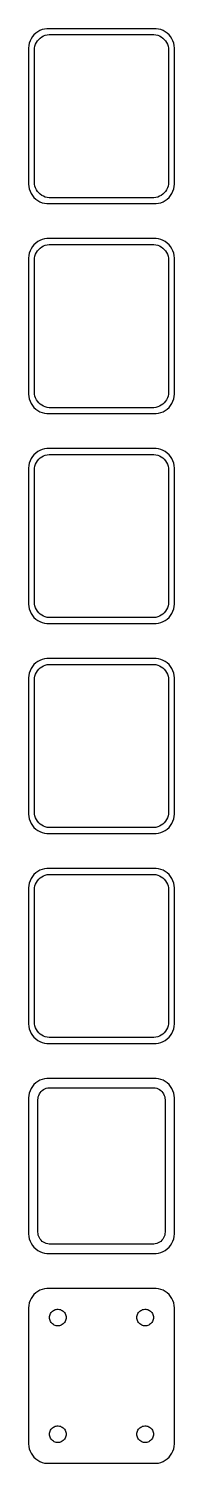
# Model space of a CAD drawing. Header units: metres. Extents: x -19 to 19, y 788 to 1588.
# Drawn here: x -18.8 to 18.8, y 787.5 to 1156.5 of the extents above; entities that cross this region are included whole.
import ezdxf

# ---------------------------------------------------------------- set-up
doc = ezdxf.new("R2010")
doc.units = ezdxf.units.M

msp = doc.modelspace()

# ---------------------------------------------------------------- linework, layer by layer
for p, q in [((-17.3948, 1154.92), (-17.7951, 1154.44)), ((-16.9371, 1155.35), (-17.3948, 1154.92)), ((-16.4291, 1155.72), (-16.9371, 1155.35)), ((-15.8789, 1156.02), (-16.4291, 1155.72)), ((-15.2951, 1156.26), (-15.8789, 1156.02)), ((-14.6869, 1156.41), (-15.2951, 1156.26)), ((-14.0639, 1156.49), (-14.6869, 1156.41)), ((-14.4861, 1154.8), (-13.9995, 1154.93)), ((14.0639, 1156.49), (-14.0639, 1156.49)), ((-13.9995, 1154.93), (-13.5012, 1154.99)), ((-13.5012, 1154.99), (13.5012, 1154.99)), ((13.5012, 1154.99), (13.9995, 1154.93)), ((13.9995, 1154.93), (14.4861, 1154.8)), ((14.6869, 1156.41), (14.0639, 1156.49)), ((15.2951, 1156.26), (14.6869, 1156.41)), ((15.8789, 1156.02), (15.2951, 1156.26)), ((16.4291, 1155.72), (15.8789, 1156.02)), ((16.9371, 1155.35), (16.4291, 1155.72)), ((17.3948, 1154.92), (16.9371, 1155.35)), ((17.7951, 1154.44), (17.3948, 1154.92)), ((-18.7106, 1152.13), (-18.75, 1151.5)), ((-18.75, 1151.5), (-18.75, 1116.5)), ((-18.5929, 1152.74), (-18.7106, 1152.13)), ((-18.3989, 1153.34), (-18.5929, 1152.74)), ((-18.1315, 1153.91), (-18.3989, 1153.34)), ((-17.7951, 1154.44), (-18.1315, 1153.91)), ((-17.25, 1151), (-17.2184, 1151.5)), ((-17.2184, 1151.5), (-17.1243, 1151.99)), ((-17.1243, 1151.99), (-16.9691, 1152.47)), ((-16.9691, 1152.47), (-16.7552, 1152.93)), ((-16.7552, 1152.93), (-16.4861, 1153.35)), ((-16.4861, 1153.35), (-16.1659, 1153.74)), ((-16.1659, 1153.74), (-15.7997, 1154.08)), ((-15.7997, 1154.08), (-15.3933, 1154.38)), ((-15.3933, 1154.38), (-14.9531, 1154.62)), ((-14.9531, 1154.62), (-14.4861, 1154.8)), ((14.4861, 1154.8), (14.9531, 1154.62)), ((14.9531, 1154.62), (15.3933, 1154.38)), ((15.3933, 1154.38), (15.7997, 1154.08)), ((15.7997, 1154.08), (16.1659, 1153.74)), ((16.1659, 1153.74), (16.4861, 1153.35)), ((16.4861, 1153.35), (16.7552, 1152.93)), ((16.7552, 1152.93), (16.9691, 1152.47)), ((16.9691, 1152.47), (17.1243, 1151.99)), ((17.1243, 1151.99), (17.2184, 1151.5)), ((17.2184, 1151.5), (17.25, 1151)), ((18.1315, 1153.91), (17.7951, 1154.44)), ((18.3989, 1153.34), (18.1315, 1153.91)), ((18.5929, 1152.74), (18.3989, 1153.34)), ((18.7106, 1152.13), (18.5929, 1152.74)), ((18.75, 1151.5), (18.7106, 1152.13)), ((18.75, 1116.5), (18.75, 1151.5)), ((-17.25, 1117), (-17.25, 1151)), ((17.25, 1151), (17.25, 1117)), ((-18.75, 1116.5), (-18.7106, 1115.87)), ((-18.7106, 1115.87), (-18.5929, 1115.26)), ((-18.5929, 1115.26), (-18.3989, 1114.66)), ((-18.3989, 1114.66), (-18.1315, 1114.09)), ((-17.2184, 1116.5), (-17.25, 1117)), ((-17.1243, 1116.01), (-17.2184, 1116.5)), ((-16.9691, 1115.53), (-17.1243, 1116.01)), ((-16.7552, 1115.07), (-16.9691, 1115.53)), ((-16.4861, 1114.65), (-16.7552, 1115.07)), ((-16.1659, 1114.26), (-16.4861, 1114.65)), ((16.4861, 1114.65), (16.1659, 1114.26)), ((16.7552, 1115.07), (16.4861, 1114.65)), ((16.9691, 1115.53), (16.7552, 1115.07)), ((17.1243, 1116.01), (16.9691, 1115.53)), ((17.2184, 1116.5), (17.1243, 1116.01)), ((17.25, 1117), (17.2184, 1116.5)), ((18.1315, 1114.09), (18.3989, 1114.66)), ((18.3989, 1114.66), (18.5929, 1115.26)), ((18.5929, 1115.26), (18.7106, 1115.87)), ((18.7106, 1115.87), (18.75, 1116.5)), ((-18.1315, 1114.09), (-17.7951, 1113.56)), ((-17.7951, 1113.56), (-17.3948, 1113.08)), ((-17.3948, 1113.08), (-16.9371, 1112.65)), ((-16.9371, 1112.65), (-16.4291, 1112.28)), ((-16.4291, 1112.28), (-15.8789, 1111.98)), ((-15.7997, 1113.92), (-16.1659, 1114.26)), ((-15.8789, 1111.98), (-15.2951, 1111.74)), ((-15.3933, 1113.62), (-15.7997, 1113.92)), ((-14.9531, 1113.38), (-15.3933, 1113.62)), ((-15.2951, 1111.74), (-14.6869, 1111.59)), ((-14.4861, 1113.2), (-14.9531, 1113.38)), ((-14.6869, 1111.59), (-14.0639, 1111.51)), ((-13.9995, 1113.07), (-14.4861, 1113.2)), ((-14.0639, 1111.51), (14.0639, 1111.51)), ((-13.5012, 1113.01), (-13.9995, 1113.07)), ((13.5012, 1113.01), (-13.5012, 1113.01)), ((13.9995, 1113.07), (13.5012, 1113.01)), ((14.4861, 1113.2), (13.9995, 1113.07)), ((14.0639, 1111.51), (14.6869, 1111.59)), ((14.9531, 1113.38), (14.4861, 1113.2)), ((14.6869, 1111.59), (15.2951, 1111.74)), ((15.3933, 1113.62), (14.9531, 1113.38)), ((15.2951, 1111.74), (15.8789, 1111.98)), ((15.7997, 1113.92), (15.3933, 1113.62)), ((16.1659, 1114.26), (15.7997, 1113.92)), ((15.8789, 1111.98), (16.4291, 1112.28)), ((16.4291, 1112.28), (16.9371, 1112.65)), ((16.9371, 1112.65), (17.3948, 1113.08)), ((17.3948, 1113.08), (17.7951, 1113.56)), ((17.7951, 1113.56), (18.1315, 1114.09)), ((-18.1315, 1099.91), (-18.3989, 1099.34)), ((-17.7951, 1100.44), (-18.1315, 1099.91)), ((-17.3948, 1100.92), (-17.7951, 1100.44)), ((-16.9371, 1101.35), (-17.3948, 1100.92)), ((-16.4291, 1101.72), (-16.9371, 1101.35)), ((-16.4861, 1099.35), (-16.1659, 1099.74)), ((-15.8789, 1102.02), (-16.4291, 1101.72)), ((-16.1659, 1099.74), (-15.7997, 1100.08)), ((-15.2951, 1102.26), (-15.8789, 1102.02)), ((-15.7997, 1100.08), (-15.3933, 1100.38)), ((-15.3933, 1100.38), (-14.9531, 1100.62)), ((-14.6869, 1102.41), (-15.2951, 1102.26)), ((-14.9531, 1100.62), (-14.4861, 1100.8)), ((-14.0639, 1102.49), (-14.6869, 1102.41)), ((-14.4861, 1100.8), (-13.9995, 1100.93)), ((14.0639, 1102.49), (-14.0639, 1102.49)), ((-13.9995, 1100.93), (-13.5012, 1100.99)), ((-13.5012, 1100.99), (13.5012, 1100.99)), ((13.5012, 1100.99), (13.9995, 1100.93)), ((13.9995, 1100.93), (14.4861, 1100.8)), ((14.6869, 1102.41), (14.0639, 1102.49)), ((14.4861, 1100.8), (14.9531, 1100.62)), ((15.2951, 1102.26), (14.6869, 1102.41)), ((14.9531, 1100.62), (15.3933, 1100.38)), ((15.8789, 1102.02), (15.2951, 1102.26)), ((15.3933, 1100.38), (15.7997, 1100.08)), ((15.7997, 1100.08), (16.1659, 1099.74)), ((16.4291, 1101.72), (15.8789, 1102.02)), ((16.1659, 1099.74), (16.4861, 1099.35)), ((16.9371, 1101.35), (16.4291, 1101.72)), ((17.3948, 1100.92), (16.9371, 1101.35)), ((17.7951, 1100.44), (17.3948, 1100.92)), ((18.1315, 1099.91), (17.7951, 1100.44)), ((18.3989, 1099.34), (18.1315, 1099.91)), ((-18.7106, 1098.13), (-18.75, 1097.5)), ((-18.75, 1097.5), (-18.75, 1062.5)), ((-18.5929, 1098.74), (-18.7106, 1098.13)), ((-18.3989, 1099.34), (-18.5929, 1098.74)), ((-17.25, 1097), (-17.2184, 1097.5)), ((-17.25, 1063), (-17.25, 1097)), ((-17.2184, 1097.5), (-17.1243, 1097.99)), ((-17.1243, 1097.99), (-16.9691, 1098.47)), ((-16.9691, 1098.47), (-16.7552, 1098.93)), ((-16.7552, 1098.93), (-16.4861, 1099.35)), ((16.4861, 1099.35), (16.7552, 1098.93)), ((16.7552, 1098.93), (16.9691, 1098.47)), ((16.9691, 1098.47), (17.1243, 1097.99)), ((17.1243, 1097.99), (17.2184, 1097.5)), ((17.2184, 1097.5), (17.25, 1097)), ((17.25, 1097), (17.25, 1063)), ((18.5929, 1098.74), (18.3989, 1099.34)), ((18.7106, 1098.13), (18.5929, 1098.74)), ((18.75, 1097.5), (18.7106, 1098.13)), ((18.75, 1062.5), (18.75, 1097.5)), ((-17.2184, 1062.5), (-17.25, 1063)), ((17.25, 1063), (17.2184, 1062.5)), ((-18.75, 1062.5), (-18.7106, 1061.87)), ((-18.7106, 1061.87), (-18.5929, 1061.26)), ((-18.5929, 1061.26), (-18.3989, 1060.66)), ((-18.3989, 1060.66), (-18.1315, 1060.09)), ((-18.1315, 1060.09), (-17.7951, 1059.56)), ((-17.7951, 1059.56), (-17.3948, 1059.08)), ((-17.3948, 1059.08), (-16.9371, 1058.65)), ((-17.1243, 1062.01), (-17.2184, 1062.5)), ((-16.9691, 1061.53), (-17.1243, 1062.01)), ((-16.7552, 1061.07), (-16.9691, 1061.53)), ((-16.4861, 1060.65), (-16.7552, 1061.07)), ((-16.1659, 1060.26), (-16.4861, 1060.65)), ((-15.7997, 1059.92), (-16.1659, 1060.26)), ((-15.3933, 1059.62), (-15.7997, 1059.92)), ((-14.9531, 1059.38), (-15.3933, 1059.62)), ((-14.4861, 1059.2), (-14.9531, 1059.38)), ((-13.9995, 1059.07), (-14.4861, 1059.2)), ((-13.5012, 1059.01), (-13.9995, 1059.07)), ((13.5012, 1059.01), (-13.5012, 1059.01)), ((13.9995, 1059.07), (13.5012, 1059.01)), ((14.4861, 1059.2), (13.9995, 1059.07)), ((14.9531, 1059.38), (14.4861, 1059.2)), ((15.3933, 1059.62), (14.9531, 1059.38)), ((15.7997, 1059.92), (15.3933, 1059.62)), ((16.1659, 1060.26), (15.7997, 1059.92)), ((16.4861, 1060.65), (16.1659, 1060.26)), ((16.7552, 1061.07), (16.4861, 1060.65)), ((16.9691, 1061.53), (16.7552, 1061.07)), ((16.9371, 1058.65), (17.3948, 1059.08)), ((17.1243, 1062.01), (16.9691, 1061.53)), ((17.2184, 1062.5), (17.1243, 1062.01)), ((17.3948, 1059.08), (17.7951, 1059.56)), ((17.7951, 1059.56), (18.1315, 1060.09)), ((18.1315, 1060.09), (18.3989, 1060.66)), ((18.3989, 1060.66), (18.5929, 1061.26)), ((18.5929, 1061.26), (18.7106, 1061.87)), ((18.7106, 1061.87), (18.75, 1062.5)), ((-16.9371, 1058.65), (-16.4291, 1058.28)), ((-16.4291, 1058.28), (-15.8789, 1057.98)), ((-15.8789, 1057.98), (-15.2951, 1057.74)), ((-15.2951, 1057.74), (-14.6869, 1057.59)), ((-14.6869, 1057.59), (-14.0639, 1057.51)), ((-14.0639, 1057.51), (14.0639, 1057.51)), ((14.0639, 1057.51), (14.6869, 1057.59)), ((14.6869, 1057.59), (15.2951, 1057.74)), ((15.2951, 1057.74), (15.8789, 1057.98)), ((15.8789, 1057.98), (16.4291, 1058.28)), ((16.4291, 1058.28), (16.9371, 1058.65)), ((-15.8789, 1048.02), (-16.4291, 1047.72)), ((-15.2951, 1048.26), (-15.8789, 1048.02)), ((-14.6869, 1048.41), (-15.2951, 1048.26)), ((-14.0639, 1048.49), (-14.6869, 1048.41)), ((14.0639, 1048.49), (-14.0639, 1048.49)), ((14.6869, 1048.41), (14.0639, 1048.49)), ((15.2951, 1048.26), (14.6869, 1048.41)), ((15.8789, 1048.02), (15.2951, 1048.26)), ((16.4291, 1047.72), (15.8789, 1048.02)), ((-18.5929, 1044.74), (-18.7106, 1044.13)), ((-18.3989, 1045.34), (-18.5929, 1044.74)), ((-18.1315, 1045.91), (-18.3989, 1045.34)), ((-17.7951, 1046.44), (-18.1315, 1045.91)), ((-17.3948, 1046.92), (-17.7951, 1046.44)), ((-16.9371, 1047.35), (-17.3948, 1046.92)), ((-17.1243, 1043.99), (-16.9691, 1044.47)), ((-16.9691, 1044.47), (-16.7552, 1044.93)), ((-16.4291, 1047.72), (-16.9371, 1047.35)), ((-16.7552, 1044.93), (-16.4861, 1045.35)), ((-16.4861, 1045.35), (-16.1659, 1045.74)), ((-16.1659, 1045.74), (-15.7997, 1046.08)), ((-15.7997, 1046.08), (-15.3933, 1046.38)), ((-15.3933, 1046.38), (-14.9531, 1046.62)), ((-14.9531, 1046.62), (-14.4861, 1046.8)), ((-14.4861, 1046.8), (-13.9995, 1046.93)), ((-13.9995, 1046.93), (-13.5012, 1046.99)), ((-13.5012, 1046.99), (13.5012, 1046.99)), ((13.5012, 1046.99), (13.9995, 1046.93)), ((13.9995, 1046.93), (14.4861, 1046.8)), ((14.4861, 1046.8), (14.9531, 1046.62)), ((14.9531, 1046.62), (15.3933, 1046.38)), ((15.3933, 1046.38), (15.7997, 1046.08)), ((15.7997, 1046.08), (16.1659, 1045.74)), ((16.1659, 1045.74), (16.4861, 1045.35)), ((16.9371, 1047.35), (16.4291, 1047.72)), ((16.4861, 1045.35), (16.7552, 1044.93)), ((16.7552, 1044.93), (16.9691, 1044.47)), ((17.3948, 1046.92), (16.9371, 1047.35)), ((16.9691, 1044.47), (17.1243, 1043.99)), ((17.7951, 1046.44), (17.3948, 1046.92)), ((18.1315, 1045.91), (17.7951, 1046.44)), ((18.3989, 1045.34), (18.1315, 1045.91)), ((18.5929, 1044.74), (18.3989, 1045.34)), ((18.7106, 1044.13), (18.5929, 1044.74)), ((-18.7106, 1044.13), (-18.75, 1043.5)), ((-18.75, 1043.5), (-18.75, 1008.5)), ((-17.25, 1043), (-17.2184, 1043.5)), ((-17.25, 1009), (-17.25, 1043)), ((-17.2184, 1043.5), (-17.1243, 1043.99)), ((17.1243, 1043.99), (17.2184, 1043.5)), ((17.2184, 1043.5), (17.25, 1043)), ((17.25, 1043), (17.25, 1009)), ((18.75, 1043.5), (18.7106, 1044.13)), ((18.75, 1008.5), (18.75, 1043.5)), ((-18.75, 1008.5), (-18.7106, 1007.87)), ((-18.7106, 1007.87), (-18.5929, 1007.26)), ((-17.2184, 1008.5), (-17.25, 1009)), ((-17.1243, 1008.01), (-17.2184, 1008.5)), ((-16.9691, 1007.53), (-17.1243, 1008.01)), ((-16.7552, 1007.07), (-16.9691, 1007.53)), ((16.9691, 1007.53), (16.7552, 1007.07)), ((17.1243, 1008.01), (16.9691, 1007.53)), ((17.2184, 1008.5), (17.1243, 1008.01)), ((17.25, 1009), (17.2184, 1008.5)), ((18.5929, 1007.26), (18.7106, 1007.87)), ((18.7106, 1007.87), (18.75, 1008.5)), ((-18.5929, 1007.26), (-18.3989, 1006.66)), ((-18.3989, 1006.66), (-18.1315, 1006.09)), ((-18.1315, 1006.09), (-17.7951, 1005.56)), ((-17.7951, 1005.56), (-17.3948, 1005.08)), ((-17.3948, 1005.08), (-16.9371, 1004.65)), ((-16.9371, 1004.65), (-16.4291, 1004.28)), ((-16.4861, 1006.65), (-16.7552, 1007.07)), ((-16.1659, 1006.26), (-16.4861, 1006.65)), ((-16.4291, 1004.28), (-15.8789, 1003.98)), ((-15.7997, 1005.92), (-16.1659, 1006.26)), ((-15.8789, 1003.98), (-15.2951, 1003.74)), ((-15.3933, 1005.62), (-15.7997, 1005.92)), ((-14.9531, 1005.38), (-15.3933, 1005.62)), ((-15.2951, 1003.74), (-14.6869, 1003.59)), ((-14.4861, 1005.2), (-14.9531, 1005.38)), ((-13.9995, 1005.07), (-14.4861, 1005.2)), ((-13.5012, 1005.01), (-13.9995, 1005.07)), ((13.5012, 1005.01), (-13.5012, 1005.01)), ((13.9995, 1005.07), (13.5012, 1005.01)), ((14.4861, 1005.2), (13.9995, 1005.07)), ((14.9531, 1005.38), (14.4861, 1005.2)), ((14.6869, 1003.59), (15.2951, 1003.74)), ((15.3933, 1005.62), (14.9531, 1005.38)), ((15.2951, 1003.74), (15.8789, 1003.98)), ((15.7997, 1005.92), (15.3933, 1005.62)), ((16.1659, 1006.26), (15.7997, 1005.92)), ((15.8789, 1003.98), (16.4291, 1004.28)), ((16.4861, 1006.65), (16.1659, 1006.26)), ((16.4291, 1004.28), (16.9371, 1004.65)), ((16.7552, 1007.07), (16.4861, 1006.65)), ((16.9371, 1004.65), (17.3948, 1005.08)), ((17.3948, 1005.08), (17.7951, 1005.56)), ((17.7951, 1005.56), (18.1315, 1006.09)), ((18.1315, 1006.09), (18.3989, 1006.66)), ((18.3989, 1006.66), (18.5929, 1007.26)), ((-14.6869, 1003.59), (-14.0639, 1003.51)), ((-14.0639, 1003.51), (14.0639, 1003.51)), ((14.0639, 1003.51), (14.6869, 1003.59)), ((-17.3948, 992.923), (-17.7951, 992.439)), ((-16.9371, 993.353), (-17.3948, 992.923)), ((-16.4291, 993.722), (-16.9371, 993.353)), ((-15.8789, 994.024), (-16.4291, 993.722)), ((-15.2951, 994.255), (-15.8789, 994.024)), ((-15.3933, 992.377), (-14.9531, 992.619)), ((-14.6869, 994.411), (-15.2951, 994.255)), ((-14.9531, 992.619), (-14.4861, 992.804)), ((-14.0639, 994.49), (-14.6869, 994.411)), ((-14.4861, 992.804), (-13.9995, 992.929)), ((14.0639, 994.49), (-14.0639, 994.49)), ((-13.9995, 992.929), (-13.5012, 992.992)), ((-13.5012, 992.992), (13.5012, 992.992)), ((13.5012, 992.992), (13.9995, 992.929)), ((13.9995, 992.929), (14.4861, 992.804)), ((14.6869, 994.411), (14.0639, 994.49)), ((14.4861, 992.804), (14.9531, 992.619)), ((15.2951, 994.255), (14.6869, 994.411)), ((14.9531, 992.619), (15.3933, 992.377)), ((15.8789, 994.024), (15.2951, 994.255)), ((16.4291, 993.722), (15.8789, 994.024)), ((16.9371, 993.353), (16.4291, 993.722)), ((17.3948, 992.923), (16.9371, 993.353)), ((17.7951, 992.439), (17.3948, 992.923)), ((-18.7106, 990.127), (-18.75, 989.5)), ((-18.75, 989.5), (-18.75, 954.5)), ((-18.5929, 990.743), (-18.7106, 990.127)), ((-18.3989, 991.341), (-18.5929, 990.743)), ((-18.1315, 991.909), (-18.3989, 991.341)), ((-17.7951, 992.439), (-18.1315, 991.909)), ((-17.25, 989), (-17.2184, 989.501)), ((-17.25, 955), (-17.25, 989)), ((-17.2184, 989.501), (-17.1243, 989.995)), ((-17.1243, 989.995), (-16.9691, 990.472)), ((-16.9691, 990.472), (-16.7552, 990.927)), ((-16.7552, 990.927), (-16.4861, 991.351)), ((-16.4861, 991.351), (-16.1659, 991.738)), ((-16.1659, 991.738), (-15.7997, 992.082)), ((-15.7997, 992.082), (-15.3933, 992.377)), ((15.3933, 992.377), (15.7997, 992.082)), ((15.7997, 992.082), (16.1659, 991.738)), ((16.1659, 991.738), (16.4861, 991.351)), ((16.4861, 991.351), (16.7552, 990.927)), ((16.7552, 990.927), (16.9691, 990.472)), ((16.9691, 990.472), (17.1243, 989.995)), ((17.1243, 989.995), (17.2184, 989.501)), ((17.2184, 989.501), (17.25, 989)), ((17.25, 989), (17.25, 955)), ((18.1315, 991.909), (17.7951, 992.439)), ((18.3989, 991.341), (18.1315, 991.909)), ((18.5929, 990.743), (18.3989, 991.341)), ((18.7106, 990.127), (18.5929, 990.743)), ((18.75, 989.5), (18.7106, 990.127)), ((18.75, 954.5), (18.75, 989.5)), ((-18.75, 954.5), (-18.7106, 953.873)), ((-18.7106, 953.873), (-18.5929, 953.257)), ((-18.5929, 953.257), (-18.3989, 952.659)), ((-18.3989, 952.659), (-18.1315, 952.091)), ((-18.1315, 952.091), (-17.7951, 951.561)), ((-17.2184, 954.499), (-17.25, 955)), ((-17.1243, 954.005), (-17.2184, 954.499)), ((-16.9691, 953.528), (-17.1243, 954.005)), ((-16.7552, 953.073), (-16.9691, 953.528)), ((-16.4861, 952.649), (-16.7552, 953.073)), ((-16.1659, 952.262), (-16.4861, 952.649)), ((-15.7997, 951.918), (-16.1659, 952.262)), ((16.1659, 952.262), (15.7997, 951.918)), ((16.4861, 952.649), (16.1659, 952.262)), ((16.7552, 953.073), (16.4861, 952.649)), ((16.9691, 953.528), (16.7552, 953.073)), ((17.1243, 954.005), (16.9691, 953.528)), ((17.2184, 954.499), (17.1243, 954.005)), ((17.25, 955), (17.2184, 954.499)), ((17.7951, 951.561), (18.1315, 952.091)), ((18.1315, 952.091), (18.3989, 952.659)), ((18.3989, 952.659), (18.5929, 953.257)), ((18.5929, 953.257), (18.7106, 953.873)), ((18.7106, 953.873), (18.75, 954.5)), ((-17.7951, 951.561), (-17.3948, 951.077)), ((-17.3948, 951.077), (-16.9371, 950.647)), ((-16.9371, 950.647), (-16.4291, 950.278)), ((-16.4291, 950.278), (-15.8789, 949.976)), ((-15.8789, 949.976), (-15.2951, 949.745)), ((-15.3933, 951.623), (-15.7997, 951.918)), ((-14.9531, 951.381), (-15.3933, 951.623)), ((-15.2951, 949.745), (-14.6869, 949.589)), ((-14.4861, 951.196), (-14.9531, 951.381)), ((-14.6869, 949.589), (-14.0639, 949.51)), ((-13.9995, 951.071), (-14.4861, 951.196)), ((-14.0639, 949.51), (14.0639, 949.51)), ((-13.5012, 951.008), (-13.9995, 951.071)), ((13.5012, 951.008), (-13.5012, 951.008)), ((13.9995, 951.071), (13.5012, 951.008)), ((14.4861, 951.196), (13.9995, 951.071)), ((14.0639, 949.51), (14.6869, 949.589)), ((14.9531, 951.381), (14.4861, 951.196)), ((14.6869, 949.589), (15.2951, 949.745)), ((15.3933, 951.623), (14.9531, 951.381)), ((15.2951, 949.745), (15.8789, 949.976)), ((15.7997, 951.918), (15.3933, 951.623)), ((15.8789, 949.976), (16.4291, 950.278)), ((16.4291, 950.278), (16.9371, 950.647)), ((16.9371, 950.647), (17.3948, 951.077)), ((17.3948, 951.077), (17.7951, 951.561)), ((-18.3989, 937.341), (-18.5929, 936.743)), ((-18.1315, 937.909), (-18.3989, 937.341)), ((-17.7951, 938.439), (-18.1315, 937.909)), ((-17.3948, 938.923), (-17.7951, 938.439)), ((-16.9371, 939.353), (-17.3948, 938.923)), ((-16.4291, 939.722), (-16.9371, 939.353)), ((-16.7552, 936.927), (-16.4861, 937.351)), ((-16.4861, 937.351), (-16.1659, 937.738)), ((-15.8789, 940.024), (-16.4291, 939.722)), ((-16.1659, 937.738), (-15.7997, 938.082)), ((-15.2951, 940.255), (-15.8789, 940.024)), ((-15.7997, 938.082), (-15.3933, 938.377)), ((-15.3933, 938.377), (-14.9531, 938.619)), ((-14.6869, 940.411), (-15.2951, 940.255)), ((-14.9531, 938.619), (-14.4861, 938.804)), ((-14.0639, 940.49), (-14.6869, 940.411)), ((-14.4861, 938.804), (-13.9995, 938.929)), ((14.0639, 940.49), (-14.0639, 940.49)), ((-13.9995, 938.929), (-13.5012, 938.992)), ((-13.5012, 938.992), (13.5012, 938.992)), ((13.5012, 938.992), (13.9995, 938.929)), ((13.9995, 938.929), (14.4861, 938.804)), ((14.6869, 940.411), (14.0639, 940.49)), ((14.4861, 938.804), (14.9531, 938.619)), ((15.2951, 940.255), (14.6869, 940.411)), ((14.9531, 938.619), (15.3933, 938.377)), ((15.8789, 940.024), (15.2951, 940.255)), ((15.3933, 938.377), (15.7997, 938.082)), ((15.7997, 938.082), (16.1659, 937.738)), ((16.4291, 939.722), (15.8789, 940.024)), ((16.1659, 937.738), (16.4861, 937.351)), ((16.9371, 939.353), (16.4291, 939.722)), ((16.4861, 937.351), (16.7552, 936.927)), ((17.3948, 938.923), (16.9371, 939.353)), ((17.7951, 938.439), (17.3948, 938.923)), ((18.1315, 937.909), (17.7951, 938.439)), ((18.3989, 937.341), (18.1315, 937.909)), ((18.5929, 936.743), (18.3989, 937.341)), ((-18.7106, 936.127), (-18.75, 935.5)), ((-18.75, 935.5), (-18.75, 900.5)), ((-18.5929, 936.743), (-18.7106, 936.127)), ((-17.25, 935), (-17.2184, 935.501)), ((-17.25, 901), (-17.25, 935)), ((-17.2184, 935.501), (-17.1243, 935.995)), ((-17.1243, 935.995), (-16.9691, 936.472)), ((-16.9691, 936.472), (-16.7552, 936.927)), ((16.7552, 936.927), (16.9691, 936.472)), ((16.9691, 936.472), (17.1243, 935.995)), ((17.1243, 935.995), (17.2184, 935.501)), ((17.2184, 935.501), (17.25, 935)), ((17.25, 935), (17.25, 901)), ((18.7106, 936.127), (18.5929, 936.743)), ((18.75, 935.5), (18.7106, 936.127)), ((18.75, 900.5), (18.75, 935.5)), ((-18.75, 900.5), (-18.7106, 899.873)), ((-17.2184, 900.499), (-17.25, 901)), ((-17.1243, 900.005), (-17.2184, 900.499)), ((17.2184, 900.499), (17.1243, 900.005)), ((17.25, 901), (17.2184, 900.499)), ((18.7106, 899.873), (18.75, 900.5)), ((-18.7106, 899.873), (-18.5929, 899.257)), ((-18.5929, 899.257), (-18.3989, 898.659)), ((-18.3989, 898.659), (-18.1315, 898.091)), ((-18.1315, 898.091), (-17.7951, 897.561)), ((-17.7951, 897.561), (-17.3948, 897.077)), ((-17.3948, 897.077), (-16.9371, 896.647)), ((-16.9691, 899.528), (-17.1243, 900.005)), ((-16.7552, 899.073), (-16.9691, 899.528)), ((-16.9371, 896.647), (-16.4291, 896.278)), ((-16.4861, 898.649), (-16.7552, 899.073)), ((-16.1659, 898.262), (-16.4861, 898.649)), ((-15.7997, 897.918), (-16.1659, 898.262)), ((-15.3933, 897.623), (-15.7997, 897.918)), ((-14.9531, 897.381), (-15.3933, 897.623)), ((-14.4861, 897.196), (-14.9531, 897.381)), ((-13.9995, 897.071), (-14.4861, 897.196)), ((-13.5012, 897.008), (-13.9995, 897.071)), ((13.5012, 897.008), (-13.5012, 897.008)), ((13.9995, 897.071), (13.5012, 897.008)), ((14.4861, 897.196), (13.9995, 897.071)), ((14.9531, 897.381), (14.4861, 897.196)), ((15.3933, 897.623), (14.9531, 897.381)), ((15.7997, 897.918), (15.3933, 897.623)), ((16.1659, 898.262), (15.7997, 897.918)), ((16.4861, 898.649), (16.1659, 898.262)), ((16.4291, 896.278), (16.9371, 896.647)), ((16.7552, 899.073), (16.4861, 898.649)), ((16.9691, 899.528), (16.7552, 899.073)), ((16.9371, 896.647), (17.3948, 897.077)), ((17.1243, 900.005), (16.9691, 899.528)), ((17.3948, 897.077), (17.7951, 897.561)), ((17.7951, 897.561), (18.1315, 898.091)), ((18.1315, 898.091), (18.3989, 898.659)), ((18.3989, 898.659), (18.5929, 899.257)), ((18.5929, 899.257), (18.7106, 899.873)), ((-16.4291, 896.278), (-15.8789, 895.976)), ((-15.8789, 895.976), (-15.2951, 895.745)), ((-15.2951, 895.745), (-14.6869, 895.589)), ((-14.6869, 895.589), (-14.0639, 895.51)), ((-14.0639, 895.51), (14.0639, 895.51)), ((14.0639, 895.51), (14.6869, 895.589)), ((14.6869, 895.589), (15.2951, 895.745)), ((15.2951, 895.745), (15.8789, 895.976)), ((15.8789, 895.976), (16.4291, 896.278)), ((-16.4291, 885.722), (-16.9371, 885.353)), ((-15.8789, 886.024), (-16.4291, 885.722)), ((-15.2951, 886.255), (-15.8789, 886.024)), ((-14.6869, 886.411), (-15.2951, 886.255)), ((-14.0639, 886.49), (-14.6869, 886.411)), ((14.0639, 886.49), (-14.0639, 886.49)), ((14.6869, 886.411), (14.0639, 886.49)), ((15.2951, 886.255), (14.6869, 886.411)), ((15.8789, 886.024), (15.2951, 886.255)), ((16.4291, 885.722), (15.8789, 886.024)), ((16.9371, 885.353), (16.4291, 885.722)), ((-18.7106, 882.127), (-18.75, 881.5)), ((-18.5929, 882.743), (-18.7106, 882.127)), ((-18.3989, 883.341), (-18.5929, 882.743)), ((-18.1315, 883.909), (-18.3989, 883.341)), ((-17.7951, 884.439), (-18.1315, 883.909)), ((-17.3948, 884.923), (-17.7951, 884.439)), ((-16.9371, 885.353), (-17.3948, 884.923)), ((-16.2651, 881.774), (-16.1443, 882.146)), ((-16.1443, 882.146), (-15.9779, 882.5)), ((-15.9779, 882.5), (-15.7684, 882.83)), ((-15.7684, 882.83), (-15.5192, 883.131)), ((-15.5192, 883.131), (-15.2342, 883.399)), ((-15.2342, 883.399), (-14.918, 883.628)), ((-14.918, 883.628), (-14.5754, 883.817)), ((-14.5754, 883.817), (-14.2119, 883.961)), ((-14.2119, 883.961), (-13.8333, 884.058)), ((-13.8333, 884.058), (-13.4454, 884.107)), ((-13.4454, 884.107), (13.4454, 884.107)), ((13.4454, 884.107), (13.8333, 884.058)), ((13.8333, 884.058), (14.2119, 883.961)), ((14.2119, 883.961), (14.5754, 883.817)), ((14.5754, 883.817), (14.918, 883.628)), ((14.918, 883.628), (15.2342, 883.399)), ((15.2342, 883.399), (15.5192, 883.131)), ((15.5192, 883.131), (15.7684, 882.83)), ((15.7684, 882.83), (15.9779, 882.5)), ((15.9779, 882.5), (16.1443, 882.146)), ((16.1443, 882.146), (16.2651, 881.774)), ((17.3948, 884.923), (16.9371, 885.353)), ((17.7951, 884.439), (17.3948, 884.923)), ((18.1315, 883.909), (17.7951, 884.439)), ((18.3989, 883.341), (18.1315, 883.909)), ((18.5929, 882.743), (18.3989, 883.341)), ((18.7106, 882.127), (18.5929, 882.743)), ((18.75, 881.5), (18.7106, 882.127)), ((-18.75, 881.5), (-18.75, 846.5)), ((-16.3629, 881), (-16.3384, 881.39)), ((-16.3629, 847), (-16.3629, 881)), ((-16.3384, 881.39), (-16.2651, 881.774)), ((16.2651, 881.774), (16.3384, 881.39)), ((16.3384, 881.39), (16.3629, 881)), ((16.3629, 881), (16.3629, 847)), ((18.75, 846.5), (18.75, 881.5)), ((-18.75, 846.5), (-18.7106, 845.873)), ((-18.7106, 845.873), (-18.5929, 845.257)), ((-18.5929, 845.257), (-18.3989, 844.659)), ((-16.3384, 846.61), (-16.3629, 847)), ((-16.2651, 846.226), (-16.3384, 846.61)), ((-16.1443, 845.854), (-16.2651, 846.226)), ((-15.9779, 845.5), (-16.1443, 845.854)), ((-15.7684, 845.17), (-15.9779, 845.5)), ((-15.5192, 844.869), (-15.7684, 845.17)), ((15.7684, 845.17), (15.5192, 844.869)), ((15.9779, 845.5), (15.7684, 845.17)), ((16.1443, 845.854), (15.9779, 845.5)), ((16.2651, 846.226), (16.1443, 845.854)), ((16.3384, 846.61), (16.2651, 846.226)), ((16.3629, 847), (16.3384, 846.61)), ((18.3989, 844.659), (18.5929, 845.257)), ((18.5929, 845.257), (18.7106, 845.873)), ((18.7106, 845.873), (18.75, 846.5)), ((-18.3989, 844.659), (-18.1315, 844.091)), ((-18.1315, 844.091), (-17.7951, 843.561)), ((-17.7951, 843.561), (-17.3948, 843.077)), ((-17.3948, 843.077), (-16.9371, 842.647)), ((-16.9371, 842.647), (-16.4291, 842.278)), ((-16.4291, 842.278), (-15.8789, 841.976)), ((-15.8789, 841.976), (-15.2951, 841.745)), ((-15.2342, 844.601), (-15.5192, 844.869)), ((-15.2951, 841.745), (-14.6869, 841.589)), ((-14.918, 844.372), (-15.2342, 844.601)), ((-14.5754, 844.183), (-14.918, 844.372)), ((-14.6869, 841.589), (-14.0639, 841.51)), ((-14.2119, 844.039), (-14.5754, 844.183)), ((-13.8333, 843.942), (-14.2119, 844.039)), ((-14.0639, 841.51), (14.0639, 841.51)), ((-13.4454, 843.893), (-13.8333, 843.942)), ((13.4454, 843.893), (-13.4454, 843.893)), ((13.8333, 843.942), (13.4454, 843.893)), ((14.2119, 844.039), (13.8333, 843.942)), ((14.0639, 841.51), (14.6869, 841.589)), ((14.5754, 844.183), (14.2119, 844.039)), ((14.918, 844.372), (14.5754, 844.183)), ((14.6869, 841.589), (15.2951, 841.745)), ((15.2342, 844.601), (14.918, 844.372)), ((15.5192, 844.869), (15.2342, 844.601)), ((15.2951, 841.745), (15.8789, 841.976)), ((15.8789, 841.976), (16.4291, 842.278)), ((16.4291, 842.278), (16.9371, 842.647)), ((16.9371, 842.647), (17.3948, 843.077)), ((17.3948, 843.077), (17.7951, 843.561)), ((17.7951, 843.561), (18.1315, 844.091)), ((18.1315, 844.091), (18.3989, 844.659)), ((-17.7951, 830.439), (-18.1315, 829.909)), ((-17.3948, 830.923), (-17.7951, 830.439)), ((-16.9371, 831.353), (-17.3948, 830.923)), ((-16.4291, 831.722), (-16.9371, 831.353)), ((-15.8789, 832.024), (-16.4291, 831.722)), ((-15.2951, 832.255), (-15.8789, 832.024)), ((-14.6869, 832.411), (-15.2951, 832.255)), ((-14.0639, 832.49), (-14.6869, 832.411)), ((14.0639, 832.49), (-14.0639, 832.49)), ((14.6869, 832.411), (14.0639, 832.49)), ((15.2951, 832.255), (14.6869, 832.411)), ((15.8789, 832.024), (15.2951, 832.255)), ((16.4291, 831.722), (15.8789, 832.024)), ((16.9371, 831.353), (16.4291, 831.722)), ((17.3948, 830.923), (16.9371, 831.353)), ((17.7951, 830.439), (17.3948, 830.923)), ((18.1315, 829.909), (17.7951, 830.439)), ((-18.7106, 828.127), (-18.75, 827.5)), ((-18.75, 827.5), (-18.75, 792.5)), ((-18.5929, 828.743), (-18.7106, 828.127)), ((-18.3989, 829.341), (-18.5929, 828.743)), ((-18.1315, 829.909), (-18.3989, 829.341)), ((-12.8065, 826.462), (-12.6111, 826.645)), ((-12.6111, 826.645), (-12.3941, 826.803)), ((-12.3941, 826.803), (-12.1591, 826.932)), ((-12.1591, 826.932), (-11.9098, 827.031)), ((-11.9098, 827.031), (-11.6501, 827.097)), ((-11.6501, 827.097), (-11.3841, 827.131)), ((-11.3841, 827.131), (-11.1159, 827.131)), ((-11.1159, 827.131), (-10.8499, 827.097)), ((-10.8499, 827.097), (-10.5901, 827.031)), ((-10.5901, 827.031), (-10.3408, 826.932)), ((-10.3408, 826.932), (-10.1059, 826.803)), ((-10.1059, 826.803), (-9.8889, 826.645)), ((-9.8889, 826.645), (-9.6934, 826.462)), ((9.6934, 826.462), (9.8889, 826.645)), ((9.8889, 826.645), (10.1059, 826.803)), ((10.1059, 826.803), (10.3408, 826.932)), ((10.3408, 826.932), (10.5901, 827.031)), ((10.5901, 827.031), (10.8499, 827.097)), ((10.8499, 827.097), (11.1159, 827.131)), ((11.1159, 827.131), (11.3841, 827.131)), ((11.3841, 827.131), (11.6501, 827.097)), ((11.6501, 827.097), (11.9098, 827.031)), ((11.9098, 827.031), (12.1591, 826.932)), ((12.1591, 826.932), (12.3941, 826.803)), ((12.3941, 826.803), (12.6111, 826.645)), ((12.6111, 826.645), (12.8065, 826.462)), ((18.3989, 829.341), (18.1315, 829.909)), ((18.5929, 828.743), (18.3989, 829.341)), ((18.7106, 828.127), (18.5929, 828.743)), ((18.75, 827.5), (18.7106, 828.127)), ((18.75, 792.5), (18.75, 827.5)), ((-13.3853, 825), (-13.3685, 825.268)), ((-13.3685, 824.732), (-13.3853, 825)), ((-13.3685, 825.268), (-13.3182, 825.531)), ((-13.3182, 824.469), (-13.3685, 824.732)), ((-13.3182, 825.531), (-13.2353, 825.786)), ((-13.2353, 824.214), (-13.3182, 824.469)), ((-13.2353, 825.786), (-13.1212, 826.029)), ((-13.1212, 823.971), (-13.2353, 824.214)), ((-13.1212, 826.029), (-12.9775, 826.255)), ((-12.9775, 823.745), (-13.1212, 823.971)), ((-12.9775, 826.255), (-12.8065, 826.462)), ((-12.8065, 823.538), (-12.9775, 823.745)), ((-12.6111, 823.355), (-12.8065, 823.538)), ((-12.3941, 823.197), (-12.6111, 823.355)), ((-12.1591, 823.068), (-12.3941, 823.197)), ((-11.9098, 822.969), (-12.1591, 823.068)), ((-11.6501, 822.903), (-11.9098, 822.969)), ((-11.3841, 822.869), (-11.6501, 822.903)), ((-11.1159, 822.869), (-11.3841, 822.869)), ((-10.8499, 822.903), (-11.1159, 822.869)), ((-10.5901, 822.969), (-10.8499, 822.903)), ((-10.3408, 823.068), (-10.5901, 822.969)), ((-10.1059, 823.197), (-10.3408, 823.068)), ((-9.8889, 823.355), (-10.1059, 823.197)), ((-9.6934, 823.538), (-9.8889, 823.355)), ((-9.6934, 826.462), (-9.5225, 826.255)), ((-9.5225, 823.745), (-9.6934, 823.538)), ((-9.5225, 826.255), (-9.3788, 826.029)), ((-9.3788, 823.971), (-9.5225, 823.745)), ((-9.3788, 826.029), (-9.2646, 825.786)), ((-9.2646, 824.214), (-9.3788, 823.971)), ((-9.2646, 825.786), (-9.1818, 825.531)), ((-9.1818, 824.469), (-9.2646, 824.214)), ((-9.1818, 825.531), (-9.1315, 825.268)), ((-9.1315, 824.732), (-9.1818, 824.469)), ((-9.1315, 825.268), (-9.1147, 825)), ((-9.1147, 825), (-9.1315, 824.732)), ((9.1147, 825), (9.1315, 825.268)), ((9.1315, 824.732), (9.1147, 825)), ((9.1315, 825.268), (9.1818, 825.531)), ((9.1818, 824.469), (9.1315, 824.732)), ((9.1818, 825.531), (9.2646, 825.786)), ((9.2646, 824.214), (9.1818, 824.469)), ((9.2646, 825.786), (9.3788, 826.029)), ((9.3788, 823.971), (9.2646, 824.214)), ((9.3788, 826.029), (9.5225, 826.255)), ((9.5225, 823.745), (9.3788, 823.971)), ((9.5225, 826.255), (9.6934, 826.462)), ((9.6934, 823.538), (9.5225, 823.745)), ((9.8889, 823.355), (9.6934, 823.538)), ((10.1059, 823.197), (9.8889, 823.355)), ((10.3408, 823.068), (10.1059, 823.197)), ((10.5901, 822.969), (10.3408, 823.068)), ((10.8499, 822.903), (10.5901, 822.969)), ((11.1159, 822.869), (10.8499, 822.903)), ((11.3841, 822.869), (11.1159, 822.869)), ((11.6501, 822.903), (11.3841, 822.869)), ((11.9098, 822.969), (11.6501, 822.903)), ((12.1591, 823.068), (11.9098, 822.969)), ((12.3941, 823.197), (12.1591, 823.068)), ((12.6111, 823.355), (12.3941, 823.197)), ((12.8065, 823.538), (12.6111, 823.355)), ((12.8065, 826.462), (12.9775, 826.255)), ((12.9775, 823.745), (12.8065, 823.538)), ((12.9775, 826.255), (13.1212, 826.029)), ((13.1212, 823.971), (12.9775, 823.745)), ((13.1212, 826.029), (13.2353, 825.786)), ((13.2353, 824.214), (13.1212, 823.971)), ((13.2353, 825.786), (13.3182, 825.531)), ((13.3182, 824.469), (13.2353, 824.214)), ((13.3182, 825.531), (13.3685, 825.268)), ((13.3685, 824.732), (13.3182, 824.469)), ((13.3685, 825.268), (13.3853, 825)), ((13.3853, 825), (13.3685, 824.732)), ((-12.1591, 796.932), (-11.9098, 797.031)), ((-11.9098, 797.031), (-11.6501, 797.097)), ((-11.6501, 797.097), (-11.3841, 797.131)), ((-11.3841, 797.131), (-11.1159, 797.131)), ((-11.1159, 797.131), (-10.8499, 797.097)), ((-10.8499, 797.097), (-10.5901, 797.031)), ((-10.5901, 797.031), (-10.3408, 796.932)), ((10.3408, 796.932), (10.5901, 797.031)), ((10.5901, 797.031), (10.8499, 797.097)), ((10.8499, 797.097), (11.1159, 797.131)), ((11.1159, 797.131), (11.3841, 797.131)), ((11.3841, 797.131), (11.6501, 797.097)), ((11.6501, 797.097), (11.9098, 797.031)), ((11.9098, 797.031), (12.1591, 796.932)), ((-13.3853, 795), (-13.3685, 795.268)), ((-13.3685, 794.732), (-13.3853, 795)), ((-13.3685, 795.268), (-13.3182, 795.531)), ((-13.3182, 794.469), (-13.3685, 794.732)), ((-13.3182, 795.531), (-13.2353, 795.786)), ((-13.2353, 794.214), (-13.3182, 794.469)), ((-13.2353, 795.786), (-13.1212, 796.029)), ((-13.1212, 793.971), (-13.2353, 794.214)), ((-13.1212, 796.029), (-12.9775, 796.255)), ((-12.9775, 793.745), (-13.1212, 793.971)), ((-12.9775, 796.255), (-12.8065, 796.462)), ((-12.8065, 793.538), (-12.9775, 793.745)), ((-12.8065, 796.462), (-12.6111, 796.645)), ((-12.6111, 793.355), (-12.8065, 793.538)), ((-12.6111, 796.645), (-12.3941, 796.803)), ((-12.3941, 793.197), (-12.6111, 793.355)), ((-12.3941, 796.803), (-12.1591, 796.932)), ((-10.3408, 796.932), (-10.1059, 796.803)), ((-10.1059, 796.803), (-9.8889, 796.645)), ((-9.8889, 793.355), (-10.1059, 793.197)), ((-9.8889, 796.645), (-9.6934, 796.462)), ((-9.6934, 793.538), (-9.8889, 793.355)), ((-9.6934, 796.462), (-9.5225, 796.255)), ((-9.5225, 793.745), (-9.6934, 793.538)), ((-9.5225, 796.255), (-9.3788, 796.029)), ((-9.3788, 793.971), (-9.5225, 793.745)), ((-9.3788, 796.029), (-9.2646, 795.786)), ((-9.2646, 794.214), (-9.3788, 793.971)), ((-9.2646, 795.786), (-9.1818, 795.531)), ((-9.1818, 794.469), (-9.2646, 794.214)), ((-9.1818, 795.531), (-9.1315, 795.268)), ((-9.1315, 794.732), (-9.1818, 794.469)), ((-9.1315, 795.268), (-9.1147, 795)), ((-9.1147, 795), (-9.1315, 794.732)), ((9.1147, 795), (9.1315, 795.268)), ((9.1315, 794.732), (9.1147, 795)), ((9.1315, 795.268), (9.1818, 795.531)), ((9.1818, 794.469), (9.1315, 794.732)), ((9.1818, 795.531), (9.2646, 795.786)), ((9.2646, 794.214), (9.1818, 794.469)), ((9.2646, 795.786), (9.3788, 796.029)), ((9.3788, 793.971), (9.2646, 794.214)), ((9.3788, 796.029), (9.5225, 796.255)), ((9.5225, 793.745), (9.3788, 793.971)), ((9.5225, 796.255), (9.6934, 796.462)), ((9.6934, 793.538), (9.5225, 793.745)), ((9.6934, 796.462), (9.8889, 796.645)), ((9.8889, 793.355), (9.6934, 793.538)), ((9.8889, 796.645), (10.1059, 796.803)), ((10.1059, 793.197), (9.8889, 793.355)), ((10.1059, 796.803), (10.3408, 796.932)), ((12.1591, 796.932), (12.3941, 796.803)), ((12.3941, 796.803), (12.6111, 796.645)), ((12.6111, 793.355), (12.3941, 793.197)), ((12.6111, 796.645), (12.8065, 796.462)), ((12.8065, 793.538), (12.6111, 793.355)), ((12.8065, 796.462), (12.9775, 796.255)), ((12.9775, 793.745), (12.8065, 793.538)), ((12.9775, 796.255), (13.1212, 796.029)), ((13.1212, 793.971), (12.9775, 793.745)), ((13.1212, 796.029), (13.2353, 795.786)), ((13.2353, 794.214), (13.1212, 793.971)), ((13.2353, 795.786), (13.3182, 795.531)), ((13.3182, 794.469), (13.2353, 794.214)), ((13.3182, 795.531), (13.3685, 795.268)), ((13.3685, 794.732), (13.3182, 794.469)), ((13.3685, 795.268), (13.3853, 795)), ((13.3853, 795), (13.3685, 794.732)), ((-18.75, 792.5), (-18.7106, 791.873)), ((-18.7106, 791.873), (-18.5929, 791.257)), ((-18.5929, 791.257), (-18.3989, 790.659)), ((-18.3989, 790.659), (-18.1315, 790.091)), ((-18.1315, 790.091), (-17.7951, 789.561)), ((-12.1591, 793.068), (-12.3941, 793.197)), ((-11.9098, 792.969), (-12.1591, 793.068)), ((-11.6501, 792.903), (-11.9098, 792.969)), ((-11.3841, 792.869), (-11.6501, 792.903)), ((-11.1159, 792.869), (-11.3841, 792.869)), ((-10.8499, 792.903), (-11.1159, 792.869)), ((-10.5901, 792.969), (-10.8499, 792.903)), ((-10.3408, 793.068), (-10.5901, 792.969)), ((-10.1059, 793.197), (-10.3408, 793.068)), ((10.3408, 793.068), (10.1059, 793.197)), ((10.5901, 792.969), (10.3408, 793.068)), ((10.8499, 792.903), (10.5901, 792.969)), ((11.1159, 792.869), (10.8499, 792.903)), ((11.3841, 792.869), (11.1159, 792.869)), ((11.6501, 792.903), (11.3841, 792.869)), ((11.9098, 792.969), (11.6501, 792.903)), ((12.1591, 793.068), (11.9098, 792.969)), ((12.3941, 793.197), (12.1591, 793.068)), ((17.7951, 789.561), (18.1315, 790.091)), ((18.1315, 790.091), (18.3989, 790.659)), ((18.3989, 790.659), (18.5929, 791.257)), ((18.5929, 791.257), (18.7106, 791.873)), ((18.7106, 791.873), (18.75, 792.5)), ((-17.7951, 789.561), (-17.3948, 789.077)), ((-17.3948, 789.077), (-16.9371, 788.647)), ((-16.9371, 788.647), (-16.4291, 788.278)), ((-16.4291, 788.278), (-15.8789, 787.976)), ((-15.8789, 787.976), (-15.2951, 787.745)), ((-15.2951, 787.745), (-14.6869, 787.589)), ((-14.6869, 787.589), (-14.0639, 787.51)), ((-14.0639, 787.51), (14.0639, 787.51)), ((14.0639, 787.51), (14.6869, 787.589)), ((14.6869, 787.589), (15.2951, 787.745)), ((15.2951, 787.745), (15.8789, 787.976)), ((15.8789, 787.976), (16.4291, 788.278)), ((16.4291, 788.278), (16.9371, 788.647)), ((16.9371, 788.647), (17.3948, 789.077)), ((17.3948, 789.077), (17.7951, 789.561))]:
    msp.add_line(p, q)

doc.saveas('drawing.dxf')
